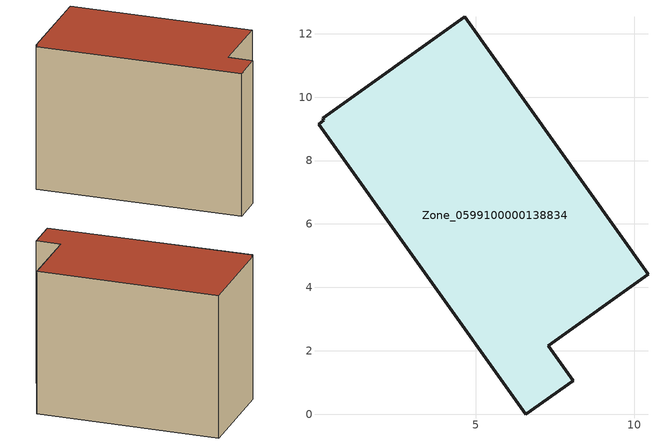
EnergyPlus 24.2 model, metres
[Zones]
Zone_0599100000138834
 floor ground (C_G): 0.21,9.27 0.17,9.33 4.65,12.54 10.43,4.41 7.29,2.16 8.07,1.06 6.58,0 0.04,9.15 z0
 wall outside (C_F): 6.58,0 8.07,1.06 7.29,2.16 10.43,4.41 4.65,12.54 0.17,9.33 0.21,9.27 0.04,9.15 6.58,0 z0:8.01
 roof outside (C_R): 0.21,9.27 0.04,9.15 6.58,0 8.07,1.06 7.29,2.16 10.43,4.41 4.65,12.54 0.17,9.33 z8.01
[BUILDING]
Pand.0599100000138834: North Axis=0; Terrain=City; Loads Convergence Tolerance Value=0.04; Temperature Convergence Tolerance Value=0.4; Solar Distribution=FullExterior; Maximum Number of Warmup Days=25; Minimum Number of Warmup Days=1
[Site:Location]
Rotterdam.The.Hague.AP_ZH_NLD Design_Conditions: Latitude=51.96; Longitude=4.45; Time Zone=1; Elevation=-4.5
[SITE:GROUNDTEMPERATURE:BUILDINGSURFACE]
18, 18, 18, 18, 18, 18, 18, 18, 18, 18, 18, 18
[MATERIAL] Thermal Absorptance=0.9; Solar Absorptance=0.7; Visible Absorptance=0.7
Name | Roughness | Thickness | Conductivity | Density | Specific Heat
G.TI.1975-1991 | MediumSmooth | 0.15 | 0.288461 | 540 | 1210
F.TI.1975-1991 | Rough | 0.3 | 0.230769 | 1920 | 840
R.TI.1975-1991 | MediumRough | 0.2 | 0.153846 | 1500 | 1000
[CONSTRUCTION]
C_G: G.TI.1975-1991
C_F: F.TI.1975-1991
C_R: R.TI.1975-1991
[ZONE]
Zone_0599100000138834: Type=1; Multiplier=1; Ceiling Height=Autocalculate; Volume=Autocalculate; Floor Area=autocalculate; Part of Total Floor Area=Yes
[ZONEINFILTRATION:DESIGNFLOWRATE]
Infil_Zone_0599100000138834: Zone or ZoneList or Space or SpaceList=Zone_0599100000138834; Schedule=AlwaysOn; Design Flow Rate Calculation Method=Flow/Area; Flow Rate per Floor Area=0.003; Constant Term Coefficient=1; Temperature Term Coefficient=0; Velocity Term Coefficient=0; Velocity Squared Term Coefficient=0
[HVACTEMPLATE:ZONE:IDEALLOADSAIRSYSTEM]
Zone_0599100000138834: Maximum Heating Supply Air Temperature=50; Minimum Cooling Supply Air Temperature=13; Maximum Heating Supply Air Humidity Ratio=0.0156; Minimum Cooling Supply Air Humidity Ratio=0.0077; Heating Limit=NoLimit; Cooling Limit=NoLimit; Dehumidification Control Type=ConstantSensibleHeatRatio; Cooling Sensible Heat Ratio=0.7; Dehumidification Setpoint=60; Humidification Control Type=None; Humidification Setpoint=30; Outdoor Air Method=None; Outdoor Air Flow Rate per Person=0.00944; Outdoor Air Flow Rate per Zone Floor Area=0; Outdoor Air Flow Rate per Zone=0; Demand Controlled Ventilation Type=None; Outdoor Air Economizer Type=NoEconomizer; Heat Recovery Type=None; Sensible Heat Recovery Effectiveness=0.7; Latent Heat Recovery Effectiveness=0.65
[ZONECONTROL:THERMOSTAT]
ThermostatControl_Zone_0599100000138834: Zone or ZoneList=Zone_0599100000138834; Control Type Schedule=DualSetpointControlType; Control 1=Thermostat_Zone_0599100000138834; Temperature Difference Between Cutout And Setpoint=0
[THERMOSTATSETPOINT:DUALSETPOINT]
Thermostat_Zone_0599100000138834: Heating Setpoint Temperature Schedule=HeatingSetpoint_Zone_0599100000138834; Cooling Setpoint Temperature Schedule=CoolingSetpoint_Zone_0599100000138834
[SCHEDULE:COMPACT]
HeatingSetpoint_Zone_0599100000138834: Through: 12/31, For: AllDays, Until: 24:00, 21
CoolingSetpoint_Zone_0599100000138834: Through: 12/31, For: AllDays, Until: 24:00, 24
DualSetpointControlType: Through: 12/31, For: AllDays, Until: 24:00, 4
AlwaysOn: Through: 12/31, For: AllDays, Until: 24:00, 1
